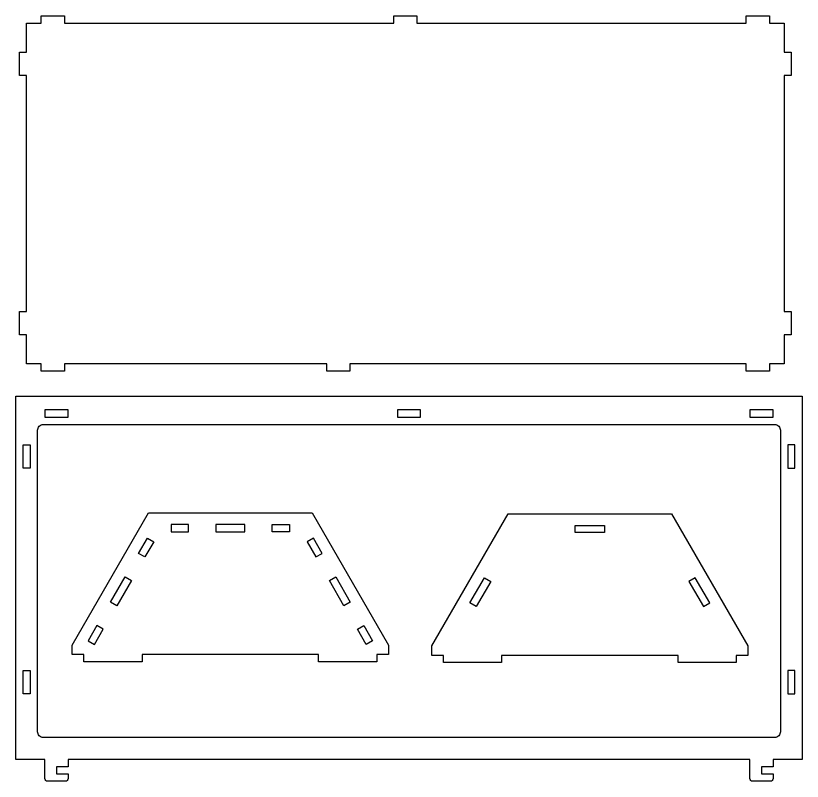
# Model space of a CAD drawing. Extents: x -24.3 to 60.7, y -17.3 to 38.
# Drawn here: x -24.3 to 2.7, y -17.34 to 8.94 of the extents above; entities that cross this region are included whole.
import ezdxf

# ---------------------------------------------------------------- set-up
doc = ezdxf.new("R2010")
doc.units = 0
doc.header["$MEASUREMENT"] = 0
doc.layers.add('LAYER1', color=7, linetype='CONTINUOUS')

msp = doc.modelspace()

# ---------------------------------------------------------------- linework, layer by layer
at = {"layer": 'LAYER1'}
for points in [[(-23.929, 6.893), (-24.179, 6.893), (-24.179, 7.693), (-23.929, 7.693), (-23.929, 8.693), (-23.429, 8.693), (-23.429, 8.943), (-22.629, 8.943), (-22.629, 8.693), (-11.329, 8.693), (-11.329, 8.943), (-10.529, 8.943), (-10.529, 8.693), (0.771, 8.693), (0.771, 8.943), (1.571, 8.943), (1.571, 8.693), (2.071, 8.693), (2.071, 7.693), (2.321, 7.693), (2.321, 6.893), (2.071, 6.893), (2.071, -1.208), (2.321, -1.208), (2.321, -2.008), (2.071, -2.008), (2.071, -3.008), (1.571, -3.008), (1.571, -3.258), (0.771, -3.258), (0.771, -3.008), (-12.829, -3.008), (-12.829, -3.258), (-13.629, -3.258), (-13.629, -3.008), (-22.629, -3.008), (-22.629, -3.258), (-23.429, -3.258), (-23.429, -3.008), (-23.929, -3.008), (-23.929, -2.008), (-24.179, -2.008), (-24.179, -1.208), (-23.929, -1.208)], [(-23.303, -4.586), (-23.303, -4.836), (-22.503, -4.836), (-22.503, -4.586)], [(-11.203, -4.586), (-11.203, -4.836), (-10.403, -4.836), (-10.403, -4.586)], [(0.897, -4.586), (0.897, -4.836), (1.697, -4.836), (1.697, -4.586)], [(-24.053, -5.786), (-23.803, -5.786), (-23.803, -6.586), (-24.053, -6.586)], [(2.447, -5.786), (2.197, -5.786), (2.197, -6.586), (2.447, -6.586)], [(-13.906, -13.234), (-13.906, -12.984), (-19.962, -12.984), (-19.962, -13.234), (-21.962, -13.234), (-21.962, -12.984), (-22.362, -12.984), (-22.362, -12.659), (-19.742, -8.121), (-14.127, -8.121), (-11.506, -12.659), (-11.506, -12.984), (-11.906, -12.984), (-11.906, -13.234)], [(-1.568, -13.264), (-1.568, -13.014), (-7.624, -13.014), (-7.624, -13.264), (-9.624, -13.264), (-9.624, -13.014), (-10.024, -13.014), (-10.024, -12.689), (-7.404, -8.151), (-1.789, -8.151), (0.832, -12.689), (0.832, -13.014), (0.432, -13.014), (0.432, -13.264)], [(-18.367, -8.521), (-18.967, -8.521), (-18.967, -8.771), (-18.367, -8.771)], [(-16.434, -8.521), (-17.434, -8.521), (-17.434, -8.771), (-16.434, -8.771)], [(-15.502, -8.521), (-14.902, -8.521), (-14.902, -8.771), (-15.502, -8.771)], [(-5.096, -8.551), (-4.096, -8.551), (-4.096, -8.801), (-5.096, -8.801)], [(-20.084, -9.512), (-19.784, -8.992), (-19.567, -9.117), (-19.867, -9.637)], [(-13.785, -9.512), (-14.085, -8.992), (-14.302, -9.117), (-14.002, -9.637)], [(-21.05, -11.185), (-20.55, -10.319), (-20.333, -10.444), (-20.833, -11.31)], [(-13.319, -10.319), (-12.819, -11.185), (-13.036, -11.31), (-13.536, -10.444)], [(-8.712, -11.216), (-8.212, -10.35), (-7.995, -10.475), (-8.495, -11.341)], [(-0.481, -11.216), (-0.981, -10.35), (-1.198, -10.475), (-0.698, -11.341)], [(-21.516, -11.993), (-21.816, -12.513), (-21.6, -12.638), (-21.3, -12.118)], [(-12.353, -11.993), (-12.053, -12.513), (-12.269, -12.638), (-12.569, -12.118)], [(-24.053, -13.536), (-23.803, -13.536), (-23.803, -14.336), (-24.053, -14.336)], [(2.447, -13.536), (2.197, -13.536), (2.197, -14.336), (2.447, -14.336)]]:
    msp.add_lwpolyline(points, close=True, dxfattribs=at)
for points in [[(2.697, -4.114), (2.697, -16.586), (1.697, -16.586), (1.697, -16.836), (1.297, -16.836), (1.297, -17.086), (1.697, -17.086), (1.697, -17.236, -0.414214), (1.597, -17.336), (0.997, -17.336, -0.414214), (0.897, -17.236), (0.897, -16.586), (-22.503, -16.586), (-22.503, -16.836), (-22.903, -16.836), (-22.903, -17.086), (-22.503, -17.086), (-22.503, -17.236, -0.414214), (-22.603, -17.336), (-23.203, -17.336, -0.414214), (-23.303, -17.236), (-23.303, -16.586), (-24.303, -16.586), (-24.303, -4.114)], [(1.747, -15.836), (-23.353, -15.836, -0.414214), (-23.553, -15.636), (-23.553, -5.286, -0.414214), (-23.353, -5.086), (1.747, -5.086, -0.414214), (1.947, -5.286), (1.947, -15.636, -0.414214)]]:
    msp.add_lwpolyline(points, format="xyb", close=True, dxfattribs=at)

doc.saveas('drawing.dxf')
